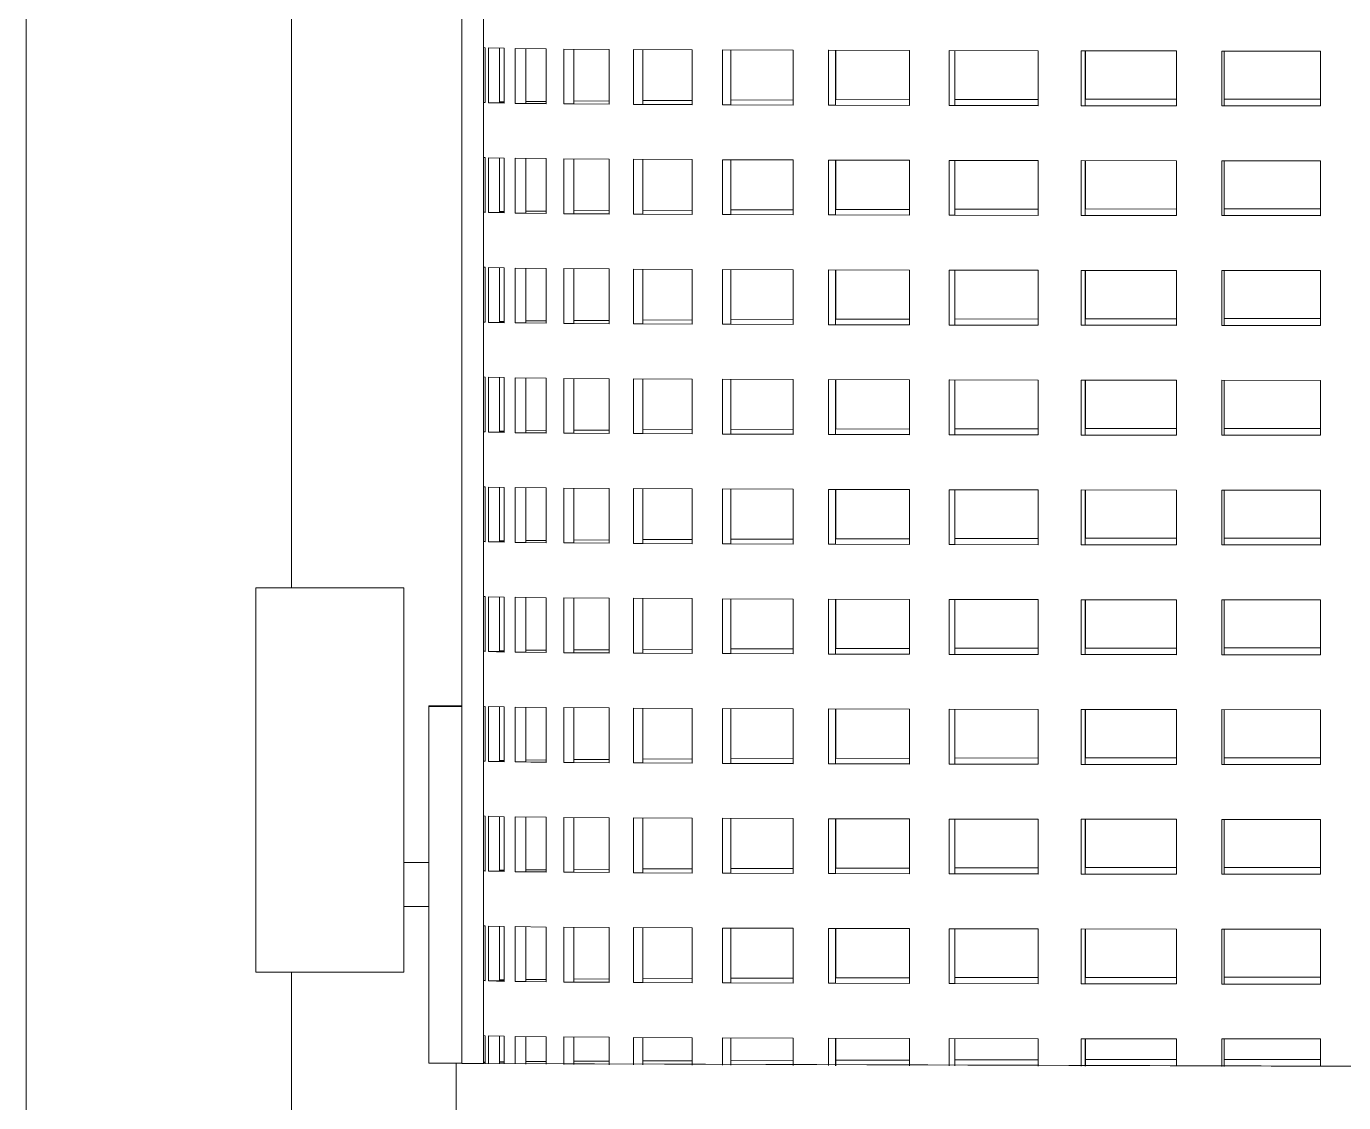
# Model space of a CAD drawing. Header units: millimetres. Extents: x 311 to 4068, y 1050 to 3803.
# Drawn here: x 485.4 to 725.4, y 2963.6 to 3159.7 of the extents above; entities that cross this region are included whole.
import ezdxf

# ---------------------------------------------------------------- set-up
doc = ezdxf.new("R2010")
doc.units = ezdxf.units.MM
doc.layers.add('ZANO_R', color=7, linetype='Continuous', lineweight=0)

msp = doc.modelspace()

# ---------------------------------------------------------------- linework, layer by layer
at = {"layer": 'ZANO_R'}
for p, q in [((564.74, 3310.78), (564.74, 2970.79)), ((568.74, 2970.79), (568.74, 3310.7)), ((533.74, 3297.42), (533.74, 3057.42)), ((485.44, 2949.42), (485.44, 3261.79)), ((568.74, 3155.86), (568.99, 3155.83)), ((568.99, 3155.83), (568.99, 3145.83)), ((569.65, 3145.79), (569.65, 3155.79)), ((572.5, 3155.73), (569.65, 3155.79)), ((571.64, 3145.8), (571.64, 3155.74)), ((571.64, 3155.74), (571.64, 3145.92)), ((572.5, 3155.73), (572.5, 3145.73)), ((574.48, 3145.7), (574.48, 3155.7)), ((580.11, 3155.63), (574.48, 3155.7)), ((576.41, 3145.7), (576.41, 3155.67)), ((576.42, 3155.67), (576.42, 3146.02)), ((580.11, 3155.63), (580.11, 3145.63)), ((583.35, 3145.6), (583.35, 3155.6)), ((583.35, 3155.6), (591.62, 3155.54)), ((585.18, 3145.61), (585.18, 3155.59)), ((585.19, 3155.59), (585.19, 3146.11)), ((591.62, 3155.54), (591.62, 3145.54)), ((596.05, 3145.52), (596.05, 3155.52)), ((596.05, 3155.52), (606.75, 3155.46)), ((597.73, 3145.52), (597.73, 3155.51)), ((597.74, 3155.51), (597.74, 3146.2)), ((606.75, 3155.46), (606.75, 3145.46)), ((612.26, 3145.44), (612.26, 3155.44)), ((612.26, 3155.44), (625.14, 3155.39)), ((613.75, 3145.44), (613.75, 3155.43)), ((613.77, 3155.43), (613.77, 3146.28)), ((625.14, 3155.39), (625.14, 3145.39)), ((631.58, 3145.37), (631.58, 3155.37)), ((631.58, 3155.37), (631.61, 3155.37)), ((646.32, 3155.33), (631.61, 3155.37)), ((632.85, 3145.37), (632.85, 3155.37)), ((632.87, 3155.37), (632.87, 3146.35)), ((646.32, 3155.33), (646.32, 3145.33)), ((653.55, 3145.31), (653.55, 3155.31)), ((669.78, 3155.28), (653.55, 3155.31)), ((654.55, 3145.32), (654.55, 3155.31)), ((654.58, 3155.31), (654.58, 3146.4)), ((669.78, 3155.28), (669.78, 3145.28)), ((677.61, 3145.27), (677.61, 3155.27)), ((677.61, 3155.27), (694.93, 3155.25)), ((678.33, 3145.28), (678.33, 3155.27)), ((678.36, 3155.27), (678.36, 3146.44)), ((694.93, 3155.25), (694.93, 3145.25)), ((703.18, 3145.24), (703.18, 3155.24)), ((721.17, 3155.23), (703.18, 3155.24)), ((703.6, 3145.25), (703.6, 3155.24)), ((703.62, 3155.24), (703.62, 3146.47)), ((721.17, 3155.23), (721.17, 3145.23)), ((568.74, 3145.86), (568.99, 3145.89)), ((568.99, 3145.83), (568.74, 3145.86)), ((568.99, 3145.86), (568.74, 3145.86)), ((568.74, 3145.86), (568.99, 3145.86)), ((569.65, 3145.79), (571.64, 3145.8)), ((572.5, 3145.73), (569.65, 3145.79)), ((571.64, 3145.98), (572.5, 3145.99)), ((571.64, 3145.92), (572.5, 3145.95)), ((572.5, 3145.77), (571.64, 3145.8)), ((576.42, 3146.05), (580.11, 3146.09)), ((576.42, 3146.02), (580.11, 3146.07)), ((585.19, 3146.13), (591.62, 3146.18)), ((585.19, 3146.11), (591.62, 3146.16)), ((597.74, 3146.21), (606.75, 3146.26)), ((597.74, 3146.2), (606.75, 3146.25)), ((625.14, 3146.33), (613.77, 3146.29)), ((613.77, 3146.28), (625.14, 3146.32)), ((632.87, 3146.36), (646.32, 3146.39)), ((632.87, 3146.35), (646.32, 3146.38)), ((654.58, 3146.41), (669.78, 3146.44)), ((654.58, 3146.4), (669.78, 3146.43)), ((678.36, 3146.45), (694.93, 3146.47)), ((678.36, 3146.44), (694.93, 3146.46)), ((703.62, 3146.48), (721.17, 3146.49)), ((703.62, 3146.47), (721.17, 3146.48)), ((580.11, 3145.63), (574.48, 3145.7)), ((574.48, 3145.7), (576.41, 3145.7)), ((580.11, 3145.65), (576.41, 3145.7)), ((583.35, 3145.6), (585.18, 3145.61)), ((591.62, 3145.54), (583.35, 3145.6)), ((591.62, 3145.56), (585.18, 3145.61)), ((606.75, 3145.46), (596.05, 3145.52)), ((596.05, 3145.52), (597.73, 3145.52)), ((597.73, 3145.52), (596.2, 3145.52)), ((606.75, 3145.47), (597.73, 3145.52)), ((625.14, 3145.39), (612.26, 3145.44)), ((612.26, 3145.44), (613.75, 3145.44)), ((625.14, 3145.4), (613.75, 3145.44)), ((646.32, 3145.33), (631.58, 3145.37)), ((631.58, 3145.37), (632.85, 3145.37)), ((646.32, 3145.34), (632.85, 3145.37)), ((653.55, 3145.31), (654.55, 3145.32)), ((669.78, 3145.28), (653.55, 3145.31)), ((669.78, 3145.29), (654.55, 3145.32)), ((677.61, 3145.27), (678.33, 3145.28)), ((694.93, 3145.25), (677.61, 3145.27)), ((694.93, 3145.26), (678.33, 3145.28)), ((703.18, 3145.24), (703.6, 3145.25)), ((721.17, 3145.23), (703.18, 3145.24)), ((721.17, 3145.24), (703.6, 3145.25)), ((568.74, 3135.86), (568.99, 3135.83)), ((568.99, 3135.83), (568.99, 3125.83)), ((569.65, 3125.8), (569.65, 3135.79)), ((572.5, 3135.73), (569.65, 3135.79)), ((571.64, 3125.8), (571.64, 3135.74)), ((571.64, 3135.74), (571.64, 3125.92)), ((572.5, 3135.73), (572.5, 3125.73)), ((574.48, 3125.7), (574.48, 3135.7)), ((580.11, 3135.63), (574.48, 3135.7)), ((576.41, 3125.7), (576.41, 3135.67)), ((576.42, 3135.67), (576.42, 3126.02)), ((580.11, 3135.63), (580.11, 3125.63)), ((583.35, 3125.6), (583.35, 3135.6)), ((583.35, 3135.6), (591.62, 3135.54)), ((585.18, 3125.61), (585.18, 3135.59)), ((585.19, 3135.59), (585.19, 3126.11)), ((591.62, 3135.54), (591.62, 3125.54)), ((596.05, 3125.52), (596.05, 3135.52)), ((596.05, 3135.52), (596.06, 3135.52)), ((606.75, 3135.46), (596.06, 3135.52)), ((597.73, 3125.52), (597.73, 3135.51)), ((597.74, 3135.51), (597.74, 3126.2)), ((606.75, 3135.46), (606.75, 3125.46)), ((612.26, 3125.44), (612.26, 3135.44)), ((612.26, 3135.44), (625.14, 3135.39)), ((613.75, 3125.44), (613.75, 3135.43)), ((613.77, 3135.43), (613.77, 3126.28)), ((625.14, 3135.39), (625.14, 3125.39)), ((631.58, 3125.37), (631.58, 3135.37)), ((631.58, 3135.37), (646.32, 3135.33)), ((632.85, 3125.37), (632.85, 3135.37)), ((632.87, 3135.37), (632.87, 3126.35)), ((646.32, 3135.33), (646.32, 3125.33)), ((653.55, 3125.31), (653.55, 3135.31)), ((669.78, 3135.28), (653.55, 3135.31)), ((654.55, 3125.32), (654.55, 3135.31)), ((654.58, 3135.31), (654.58, 3126.4)), ((669.78, 3135.28), (669.78, 3125.28)), ((677.61, 3125.27), (677.61, 3135.27)), ((677.61, 3135.27), (694.93, 3135.25)), ((678.33, 3125.28), (678.33, 3135.27)), ((678.36, 3135.27), (678.36, 3126.44)), ((694.93, 3135.25), (694.93, 3125.25)), ((703.18, 3125.24), (703.18, 3135.24)), ((721.17, 3135.23), (703.18, 3135.24)), ((703.6, 3125.25), (703.6, 3135.24)), ((703.62, 3135.24), (703.62, 3126.47)), ((721.17, 3135.23), (721.17, 3125.23)), ((568.74, 3125.86), (568.99, 3125.89)), ((568.99, 3125.83), (568.74, 3125.86)), ((568.74, 3125.86), (568.99, 3125.86)), ((568.99, 3125.86), (568.74, 3125.86)), ((572.5, 3125.73), (569.65, 3125.8)), ((569.65, 3125.8), (571.64, 3125.8)), ((571.64, 3125.98), (572.5, 3125.99)), ((571.64, 3125.92), (572.5, 3125.95)), ((572.5, 3125.77), (571.64, 3125.8)), ((580.11, 3125.63), (574.48, 3125.7)), ((574.48, 3125.7), (576.41, 3125.7)), ((580.11, 3125.65), (576.41, 3125.7)), ((576.42, 3126.05), (580.11, 3126.09)), ((576.42, 3126.02), (580.11, 3126.07)), ((583.35, 3125.6), (585.18, 3125.61)), ((591.62, 3125.54), (583.35, 3125.6)), ((591.62, 3125.56), (585.18, 3125.61)), ((585.19, 3126.13), (591.62, 3126.18)), ((585.19, 3126.11), (591.62, 3126.16)), ((606.75, 3125.46), (596.05, 3125.52)), ((596.05, 3125.52), (597.73, 3125.52)), ((606.75, 3125.47), (597.73, 3125.52)), ((597.74, 3126.21), (606.75, 3126.26)), ((597.74, 3126.2), (606.75, 3126.25)), ((625.14, 3125.39), (612.26, 3125.44)), ((612.26, 3125.44), (613.75, 3125.44)), ((625.14, 3125.4), (613.75, 3125.44)), ((625.14, 3126.33), (613.77, 3126.29)), ((613.77, 3126.28), (625.14, 3126.32)), ((646.32, 3125.33), (631.58, 3125.37)), ((631.58, 3125.37), (632.85, 3125.37)), ((646.32, 3125.34), (632.85, 3125.37)), ((632.87, 3126.36), (646.32, 3126.39)), ((632.87, 3126.35), (646.32, 3126.38)), ((653.55, 3125.31), (654.55, 3125.32)), ((669.78, 3125.28), (653.55, 3125.31)), ((669.78, 3125.29), (654.55, 3125.32)), ((654.58, 3126.41), (669.78, 3126.44)), ((654.58, 3126.4), (669.78, 3126.43)), ((677.61, 3125.27), (678.33, 3125.28)), ((694.93, 3125.25), (677.61, 3125.27)), ((694.93, 3125.26), (678.33, 3125.28)), ((678.36, 3126.45), (694.93, 3126.47)), ((678.36, 3126.44), (694.93, 3126.46)), ((703.18, 3125.24), (703.6, 3125.25)), ((721.17, 3125.23), (703.18, 3125.24)), ((721.17, 3125.24), (703.6, 3125.25)), ((703.62, 3126.48), (721.17, 3126.49)), ((703.62, 3126.47), (721.17, 3126.48)), ((568.74, 3115.86), (568.99, 3115.83)), ((568.99, 3115.83), (568.99, 3105.83)), ((569.65, 3105.8), (569.65, 3115.8)), ((569.65, 3115.8), (569.65, 3115.8)), ((572.5, 3115.73), (569.65, 3115.8)), ((571.64, 3105.8), (571.64, 3115.74)), ((571.64, 3115.74), (571.64, 3105.93)), ((572.5, 3115.73), (572.5, 3105.73)), ((574.48, 3105.7), (574.48, 3115.7)), ((574.48, 3115.7), (574.49, 3115.7)), ((580.11, 3115.63), (574.49, 3115.7)), ((576.41, 3105.7), (576.41, 3115.67)), ((576.42, 3115.67), (576.42, 3106.02)), ((580.11, 3115.63), (580.11, 3105.63)), ((583.35, 3105.6), (583.35, 3115.6)), ((583.35, 3115.6), (591.62, 3115.54)), ((585.18, 3105.61), (585.18, 3115.59)), ((585.19, 3115.59), (585.19, 3106.11)), ((591.62, 3115.54), (591.62, 3105.54)), ((596.05, 3105.52), (596.05, 3115.52)), ((606.75, 3115.46), (596.05, 3115.52)), ((597.73, 3105.52), (597.73, 3115.51)), ((597.74, 3115.51), (597.74, 3106.2)), ((606.75, 3115.46), (606.75, 3105.46)), ((612.26, 3105.44), (612.26, 3115.44)), ((612.26, 3115.44), (625.14, 3115.39)), ((613.75, 3105.44), (613.75, 3115.43)), ((613.77, 3115.43), (613.77, 3106.28)), ((625.14, 3115.39), (625.14, 3105.39)), ((631.58, 3105.37), (631.58, 3115.37)), ((631.58, 3115.37), (646.32, 3115.33)), ((632.85, 3105.38), (632.85, 3115.37)), ((632.87, 3115.37), (632.87, 3106.35)), ((646.32, 3115.33), (646.32, 3105.33)), ((653.55, 3105.31), (653.55, 3115.31)), ((653.55, 3115.31), (653.57, 3115.31)), ((669.78, 3115.28), (653.57, 3115.31)), ((654.55, 3105.32), (654.55, 3115.31)), ((654.58, 3115.31), (654.58, 3106.4)), ((669.78, 3115.28), (669.78, 3105.28)), ((677.61, 3105.27), (677.61, 3115.27)), ((677.61, 3115.27), (694.93, 3115.25)), ((678.33, 3105.28), (678.33, 3115.27)), ((678.36, 3115.27), (678.36, 3106.44)), ((694.93, 3115.25), (694.93, 3105.25)), ((703.18, 3105.24), (703.18, 3115.24)), ((721.17, 3115.23), (703.18, 3115.24)), ((703.6, 3105.25), (703.6, 3115.24)), ((703.62, 3115.24), (703.62, 3106.47)), ((721.17, 3115.23), (721.17, 3105.23)), ((568.74, 3105.86), (568.99, 3105.89)), ((568.99, 3105.83), (568.74, 3105.86)), ((568.99, 3105.86), (568.74, 3105.86)), ((568.74, 3105.86), (568.99, 3105.86)), ((572.5, 3105.73), (569.65, 3105.8)), ((569.65, 3105.8), (571.64, 3105.8)), ((571.64, 3105.98), (572.5, 3105.99)), ((571.64, 3105.93), (572.5, 3105.95)), ((572.5, 3105.77), (571.64, 3105.8)), ((580.11, 3105.63), (574.48, 3105.7)), ((574.48, 3105.7), (576.41, 3105.7)), ((580.11, 3105.65), (576.41, 3105.7)), ((576.42, 3106.05), (580.11, 3106.09)), ((576.42, 3106.02), (580.11, 3106.07)), ((583.35, 3105.6), (585.18, 3105.61)), ((591.62, 3105.54), (583.35, 3105.6)), ((591.62, 3105.56), (585.18, 3105.61)), ((585.19, 3106.13), (591.62, 3106.18)), ((585.19, 3106.11), (591.62, 3106.16)), ((606.75, 3105.46), (596.05, 3105.52)), ((596.05, 3105.52), (597.73, 3105.52)), ((606.75, 3105.47), (597.73, 3105.52)), ((597.74, 3106.21), (606.75, 3106.26)), ((597.74, 3106.2), (606.75, 3106.25)), ((625.14, 3105.39), (612.26, 3105.44)), ((612.26, 3105.44), (613.75, 3105.44)), ((625.14, 3105.4), (613.75, 3105.44)), ((625.14, 3106.33), (613.77, 3106.29)), ((613.77, 3106.28), (625.14, 3106.32)), ((631.58, 3105.37), (632.85, 3105.38)), ((646.32, 3105.33), (631.58, 3105.37)), ((646.32, 3105.34), (632.85, 3105.38)), ((632.87, 3106.36), (646.32, 3106.39)), ((632.87, 3106.35), (646.32, 3106.38)), ((653.55, 3105.31), (654.55, 3105.32)), ((669.78, 3105.28), (653.55, 3105.31)), ((669.78, 3105.29), (654.55, 3105.32)), ((654.58, 3106.41), (669.78, 3106.44)), ((654.58, 3106.4), (669.78, 3106.43)), ((677.61, 3105.27), (678.33, 3105.28)), ((694.93, 3105.25), (677.61, 3105.27)), ((694.93, 3105.26), (678.33, 3105.28)), ((678.36, 3106.45), (694.93, 3106.47)), ((678.36, 3106.44), (694.93, 3106.46)), ((703.18, 3105.24), (703.6, 3105.25)), ((721.17, 3105.23), (703.18, 3105.24)), ((721.17, 3105.24), (703.6, 3105.25)), ((703.62, 3106.48), (721.17, 3106.49)), ((703.62, 3106.47), (721.17, 3106.48)), ((568.74, 3095.86), (568.99, 3095.83)), ((568.99, 3095.83), (568.99, 3085.83)), ((569.65, 3085.8), (569.65, 3095.8)), ((572.5, 3095.73), (569.65, 3095.8)), ((571.64, 3085.8), (571.64, 3095.74)), ((571.64, 3095.74), (571.64, 3085.93)), ((572.5, 3095.73), (572.5, 3085.73)), ((574.48, 3085.7), (574.48, 3095.7)), ((574.48, 3095.7), (574.49, 3095.7)), ((580.11, 3095.63), (574.49, 3095.7)), ((576.41, 3085.7), (576.41, 3095.67)), ((576.42, 3095.67), (576.42, 3086.02)), ((580.11, 3095.63), (580.11, 3085.63)), ((583.35, 3085.6), (583.35, 3095.6)), ((583.35, 3095.6), (591.62, 3095.54)), ((585.18, 3085.61), (585.18, 3095.59)), ((585.19, 3095.59), (585.19, 3086.11)), ((591.62, 3095.54), (591.62, 3085.54)), ((596.05, 3085.52), (596.05, 3095.52)), ((606.75, 3095.46), (596.05, 3095.52)), ((597.73, 3085.52), (597.73, 3095.51)), ((597.74, 3095.51), (597.74, 3086.2)), ((606.75, 3095.46), (606.75, 3085.46)), ((612.26, 3085.44), (612.26, 3095.44)), ((612.26, 3095.44), (625.14, 3095.39)), ((613.75, 3085.44), (613.75, 3095.43)), ((613.77, 3095.43), (613.77, 3086.28)), ((625.14, 3095.39), (625.14, 3085.39)), ((631.58, 3085.37), (631.58, 3095.37)), ((631.58, 3095.37), (646.32, 3095.33)), ((632.85, 3085.38), (632.85, 3095.37)), ((632.87, 3095.37), (632.87, 3086.35)), ((646.32, 3095.33), (646.32, 3085.33)), ((653.55, 3085.31), (653.55, 3095.31)), ((653.55, 3095.31), (653.57, 3095.31)), ((669.78, 3095.28), (653.57, 3095.31)), ((654.55, 3085.32), (654.55, 3095.31)), ((654.58, 3095.31), (654.58, 3086.4)), ((669.78, 3095.28), (669.78, 3085.28)), ((677.61, 3085.27), (677.61, 3095.27)), ((677.61, 3095.27), (694.93, 3095.25)), ((678.33, 3085.28), (678.33, 3095.27)), ((678.36, 3095.27), (678.36, 3086.44)), ((694.93, 3095.25), (694.93, 3085.25)), ((703.18, 3085.24), (703.18, 3095.24)), ((721.17, 3095.23), (703.18, 3095.24)), ((703.6, 3085.25), (703.6, 3095.24)), ((703.62, 3095.24), (703.62, 3086.47)), ((721.17, 3095.23), (721.17, 3085.23)), ((568.74, 3085.86), (568.99, 3085.89)), ((568.99, 3085.83), (568.74, 3085.86)), ((568.74, 3085.86), (568.99, 3085.86)), ((568.99, 3085.86), (568.74, 3085.86)), ((572.5, 3085.73), (569.65, 3085.8)), ((569.65, 3085.8), (571.64, 3085.8)), ((571.64, 3085.98), (572.5, 3085.99)), ((571.64, 3085.93), (572.5, 3085.95)), ((572.5, 3085.77), (571.64, 3085.8)), ((576.42, 3086.05), (580.11, 3086.09)), ((576.42, 3086.02), (580.11, 3086.07)), ((585.19, 3086.13), (591.62, 3086.18)), ((585.19, 3086.11), (591.62, 3086.16)), ((597.74, 3086.21), (606.75, 3086.26)), ((597.74, 3086.2), (606.75, 3086.25)), ((625.14, 3086.33), (613.77, 3086.29)), ((613.77, 3086.28), (625.14, 3086.32)), ((632.87, 3086.36), (646.32, 3086.39)), ((632.87, 3086.35), (646.32, 3086.38)), ((654.58, 3086.41), (669.78, 3086.44)), ((654.58, 3086.4), (669.78, 3086.43)), ((678.36, 3086.45), (694.93, 3086.47)), ((678.36, 3086.44), (694.93, 3086.46)), ((703.62, 3086.48), (721.17, 3086.49)), ((703.62, 3086.47), (721.17, 3086.48)), ((580.11, 3085.63), (574.48, 3085.7)), ((574.48, 3085.7), (576.41, 3085.7)), ((580.11, 3085.65), (576.41, 3085.7)), ((583.35, 3085.6), (585.18, 3085.61)), ((591.62, 3085.54), (583.35, 3085.6)), ((591.62, 3085.56), (585.18, 3085.61)), ((606.75, 3085.46), (596.05, 3085.52)), ((596.05, 3085.52), (597.73, 3085.52)), ((606.75, 3085.47), (597.73, 3085.52)), ((625.14, 3085.39), (612.26, 3085.44)), ((612.26, 3085.44), (613.75, 3085.44)), ((625.14, 3085.4), (613.75, 3085.44)), ((631.58, 3085.37), (632.85, 3085.38)), ((646.32, 3085.33), (631.58, 3085.37)), ((646.32, 3085.34), (632.85, 3085.38)), ((653.55, 3085.31), (654.55, 3085.32)), ((669.78, 3085.28), (653.55, 3085.31)), ((669.78, 3085.29), (654.55, 3085.32)), ((677.61, 3085.27), (678.33, 3085.28)), ((694.93, 3085.25), (677.61, 3085.27)), ((694.93, 3085.26), (678.33, 3085.28)), ((703.18, 3085.24), (703.6, 3085.25)), ((721.17, 3085.23), (703.18, 3085.24)), ((721.17, 3085.24), (703.6, 3085.25)), ((568.74, 3075.86), (568.99, 3075.83)), ((568.99, 3075.83), (568.99, 3065.83)), ((569.65, 3065.8), (569.65, 3075.8)), ((569.65, 3075.8), (569.65, 3075.8)), ((572.5, 3075.73), (569.65, 3075.8)), ((571.64, 3065.8), (571.64, 3075.74)), ((571.64, 3075.74), (571.64, 3065.93)), ((572.5, 3075.73), (572.5, 3065.73)), ((574.48, 3065.7), (574.48, 3075.7)), ((580.11, 3075.63), (574.48, 3075.7)), ((576.41, 3065.7), (576.41, 3075.67)), ((576.42, 3075.67), (576.42, 3066.02)), ((580.11, 3075.63), (580.11, 3065.63)), ((583.35, 3065.6), (583.35, 3075.6)), ((583.35, 3075.6), (591.62, 3075.54)), ((585.18, 3065.61), (585.18, 3075.59)), ((585.19, 3075.59), (585.19, 3066.11)), ((591.62, 3075.54), (591.62, 3065.54)), ((596.05, 3065.52), (596.05, 3075.52)), ((606.75, 3075.46), (596.05, 3075.52)), ((597.73, 3065.52), (597.73, 3075.51)), ((597.74, 3075.51), (597.74, 3066.2)), ((606.75, 3075.46), (606.75, 3065.46)), ((612.26, 3065.44), (612.26, 3075.44)), ((612.26, 3075.44), (625.14, 3075.39)), ((613.75, 3065.44), (613.75, 3075.43)), ((613.77, 3075.43), (613.77, 3066.28)), ((625.14, 3075.39), (625.14, 3065.39)), ((631.58, 3065.37), (631.58, 3075.37)), ((631.58, 3075.37), (646.32, 3075.33)), ((632.85, 3065.38), (632.85, 3075.37)), ((632.87, 3075.37), (632.87, 3066.35)), ((646.32, 3075.33), (646.32, 3065.33)), ((653.55, 3065.31), (653.55, 3075.31)), ((653.55, 3075.31), (653.57, 3075.31)), ((669.78, 3075.28), (653.57, 3075.31)), ((654.55, 3065.32), (654.55, 3075.31)), ((654.58, 3075.31), (654.58, 3066.4)), ((669.78, 3075.28), (669.78, 3065.28)), ((677.61, 3065.27), (677.61, 3075.27)), ((677.61, 3075.27), (694.93, 3075.25)), ((678.33, 3065.28), (678.33, 3075.27)), ((678.36, 3075.27), (678.36, 3066.44)), ((694.93, 3075.25), (694.93, 3065.25)), ((703.18, 3065.24), (703.18, 3075.24)), ((721.17, 3075.23), (703.18, 3075.24)), ((703.6, 3065.25), (703.6, 3075.24)), ((703.62, 3075.24), (703.62, 3066.47)), ((721.17, 3075.23), (721.17, 3065.23)), ((568.74, 3065.86), (568.99, 3065.89)), ((568.99, 3065.83), (568.74, 3065.86)), ((568.99, 3065.86), (568.74, 3065.86)), ((568.74, 3065.86), (568.99, 3065.86)), ((572.5, 3065.73), (569.65, 3065.8)), ((569.65, 3065.8), (571.64, 3065.8)), ((571.64, 3065.98), (572.5, 3065.99)), ((571.64, 3065.93), (572.5, 3065.95)), ((572.5, 3065.77), (571.64, 3065.8)), ((580.11, 3065.63), (574.48, 3065.7)), ((574.48, 3065.7), (576.41, 3065.7)), ((580.11, 3065.65), (576.41, 3065.7)), ((576.42, 3066.05), (580.11, 3066.09)), ((576.42, 3066.02), (580.11, 3066.07)), ((583.35, 3065.6), (585.18, 3065.61)), ((591.62, 3065.54), (583.35, 3065.6)), ((591.62, 3065.56), (585.18, 3065.61)), ((585.19, 3066.13), (591.62, 3066.18)), ((585.19, 3066.11), (591.62, 3066.16)), ((606.75, 3065.46), (596.05, 3065.52)), ((596.05, 3065.52), (597.73, 3065.52)), ((606.75, 3065.47), (597.73, 3065.52)), ((597.74, 3066.21), (606.75, 3066.26)), ((597.74, 3066.2), (606.75, 3066.25)), ((625.14, 3065.39), (612.26, 3065.44)), ((612.26, 3065.44), (613.75, 3065.44)), ((625.14, 3065.4), (613.75, 3065.44)), ((625.14, 3066.33), (613.77, 3066.29)), ((613.77, 3066.28), (625.14, 3066.32)), ((631.58, 3065.37), (632.85, 3065.38)), ((646.32, 3065.33), (631.58, 3065.37)), ((646.32, 3065.34), (632.85, 3065.38)), ((632.87, 3066.36), (646.32, 3066.39)), ((632.87, 3066.35), (646.32, 3066.38)), ((653.55, 3065.31), (654.55, 3065.32)), ((669.78, 3065.28), (653.55, 3065.31)), ((669.78, 3065.29), (654.55, 3065.32)), ((654.58, 3066.41), (669.78, 3066.44)), ((654.58, 3066.4), (669.78, 3066.43)), ((677.61, 3065.27), (678.33, 3065.28)), ((694.93, 3065.25), (677.61, 3065.27)), ((694.93, 3065.26), (678.33, 3065.28)), ((678.36, 3066.45), (694.93, 3066.47)), ((678.36, 3066.44), (694.93, 3066.46)), ((703.18, 3065.24), (703.6, 3065.25)), ((721.17, 3065.23), (703.18, 3065.24)), ((721.17, 3065.24), (703.6, 3065.25)), ((703.62, 3066.48), (721.17, 3066.49)), ((703.62, 3066.47), (721.17, 3066.48)), ((548.83, 3057.42), (527.23, 3057.42)), ((527.23, 3057.42), (527.23, 2987.42)), ((548.83, 3057.42), (554.23, 3057.42)), ((554.23, 2987.42), (554.23, 3057.42)), ((568.74, 3055.86), (568.99, 3055.83)), ((568.99, 3055.83), (568.99, 3045.83)), ((569.65, 3045.8), (569.65, 3055.8)), ((572.5, 3055.73), (569.65, 3055.8)), ((571.64, 3045.8), (571.64, 3055.74)), ((571.64, 3055.74), (571.64, 3045.93)), ((572.5, 3055.73), (572.5, 3045.73)), ((574.48, 3045.7), (574.48, 3055.7)), ((580.11, 3055.63), (574.48, 3055.7)), ((576.41, 3045.7), (576.41, 3055.67)), ((576.42, 3055.67), (576.42, 3046.02)), ((580.11, 3055.63), (580.11, 3045.63)), ((583.35, 3045.6), (583.35, 3055.6)), ((583.35, 3055.6), (591.62, 3055.54)), ((585.18, 3045.61), (585.18, 3055.59)), ((585.19, 3055.59), (585.19, 3046.11)), ((591.62, 3055.54), (591.62, 3045.54)), ((596.05, 3045.52), (596.05, 3055.52)), ((596.05, 3055.52), (596.06, 3055.52)), ((606.75, 3055.46), (596.06, 3055.52)), ((597.73, 3045.52), (597.73, 3055.51)), ((597.74, 3055.51), (597.74, 3046.2)), ((606.75, 3055.46), (606.75, 3045.46)), ((612.26, 3045.44), (612.26, 3055.44)), ((612.26, 3055.44), (625.14, 3055.39)), ((613.75, 3045.44), (613.75, 3055.43)), ((613.77, 3055.43), (613.77, 3046.28)), ((625.14, 3055.39), (625.14, 3045.39)), ((631.58, 3045.37), (631.58, 3055.37)), ((631.58, 3055.37), (646.32, 3055.33)), ((632.85, 3045.38), (632.85, 3055.37)), ((632.87, 3055.37), (632.87, 3046.35)), ((646.32, 3055.33), (646.32, 3045.33)), ((653.55, 3045.31), (653.55, 3055.31)), ((669.78, 3055.28), (653.55, 3055.31)), ((654.55, 3045.32), (654.55, 3055.31)), ((654.58, 3055.31), (654.58, 3046.4)), ((669.78, 3055.28), (669.78, 3045.28)), ((677.61, 3045.27), (677.61, 3055.27)), ((677.61, 3055.27), (694.93, 3055.25)), ((678.33, 3045.28), (678.33, 3055.27)), ((678.36, 3055.27), (678.36, 3046.44)), ((694.93, 3055.25), (694.93, 3045.25)), ((703.18, 3045.24), (703.18, 3055.24)), ((721.17, 3055.23), (703.18, 3055.24)), ((703.6, 3045.25), (703.6, 3055.24)), ((703.62, 3055.24), (703.62, 3046.47)), ((721.17, 3055.23), (721.17, 3045.23)), ((568.74, 3045.86), (568.99, 3045.89)), ((568.99, 3045.83), (568.74, 3045.86)), ((568.74, 3045.86), (568.99, 3045.86)), ((568.99, 3045.86), (568.74, 3045.86)), ((572.5, 3045.73), (569.65, 3045.8)), ((569.65, 3045.8), (571.64, 3045.8)), ((571.64, 3045.98), (572.5, 3045.99)), ((571.64, 3045.93), (572.5, 3045.95)), ((572.5, 3045.77), (571.64, 3045.8)), ((580.11, 3045.63), (574.48, 3045.7)), ((574.48, 3045.7), (576.41, 3045.7)), ((580.11, 3045.66), (576.41, 3045.7)), ((576.42, 3046.05), (580.11, 3046.09)), ((576.42, 3046.02), (580.11, 3046.07)), ((583.35, 3045.6), (585.18, 3045.61)), ((591.62, 3045.54), (583.35, 3045.6)), ((591.62, 3045.56), (585.18, 3045.61)), ((585.19, 3046.13), (591.62, 3046.18)), ((585.19, 3046.11), (591.62, 3046.16)), ((606.75, 3045.46), (596.05, 3045.52)), ((596.05, 3045.52), (597.73, 3045.52)), ((606.75, 3045.47), (597.73, 3045.52)), ((597.74, 3046.21), (606.75, 3046.26)), ((597.74, 3046.2), (606.75, 3046.25)), ((625.14, 3045.39), (612.26, 3045.44)), ((612.26, 3045.44), (613.75, 3045.44)), ((625.14, 3045.4), (613.75, 3045.44)), ((625.14, 3046.33), (613.77, 3046.29)), ((613.77, 3046.28), (625.14, 3046.32)), ((631.58, 3045.37), (632.85, 3045.38)), ((646.32, 3045.33), (631.58, 3045.37)), ((632.85, 3045.38), (631.81, 3045.37)), ((646.32, 3045.34), (632.85, 3045.38)), ((632.87, 3046.36), (646.32, 3046.39)), ((632.87, 3046.35), (646.32, 3046.38)), ((653.55, 3045.31), (654.55, 3045.32)), ((669.78, 3045.28), (653.55, 3045.31)), ((669.78, 3045.29), (654.55, 3045.32)), ((654.58, 3046.41), (669.78, 3046.44)), ((654.58, 3046.4), (669.78, 3046.43)), ((677.61, 3045.27), (678.33, 3045.28)), ((694.93, 3045.25), (677.61, 3045.27)), ((694.93, 3045.26), (678.33, 3045.28)), ((678.36, 3046.45), (694.93, 3046.47)), ((678.36, 3046.44), (694.93, 3046.46)), ((703.18, 3045.24), (703.6, 3045.25)), ((721.17, 3045.23), (703.18, 3045.24)), ((721.17, 3045.24), (703.6, 3045.25)), ((703.62, 3046.48), (721.17, 3046.49)), ((703.62, 3046.47), (721.17, 3046.48)), ((564.74, 3035.91), (558.74, 3035.91)), ((558.74, 3035.81), (558.74, 3035.91)), ((558.74, 2970.81), (558.74, 3035.81)), ((558.74, 3035.81), (564.74, 3035.81)), ((568.74, 3035.86), (568.99, 3035.83)), ((568.99, 3035.83), (568.99, 3025.83)), ((569.65, 3025.8), (569.65, 3035.8)), ((572.5, 3035.73), (569.65, 3035.8)), ((571.64, 3025.8), (571.64, 3035.74)), ((571.64, 3035.74), (571.64, 3025.93)), ((572.5, 3035.73), (572.5, 3025.73)), ((574.48, 3025.7), (574.48, 3035.7)), ((574.48, 3035.7), (574.49, 3035.7)), ((580.11, 3035.63), (574.49, 3035.7)), ((576.41, 3025.7), (576.41, 3035.67)), ((576.42, 3035.67), (576.42, 3026.02)), ((580.11, 3035.63), (580.11, 3025.63)), ((583.35, 3025.6), (583.35, 3035.6)), ((583.35, 3035.6), (591.62, 3035.54)), ((585.18, 3025.61), (585.18, 3035.59)), ((585.19, 3035.59), (585.19, 3026.11)), ((591.62, 3035.54), (591.62, 3025.54)), ((596.05, 3025.52), (596.05, 3035.52)), ((606.75, 3035.46), (596.05, 3035.52)), ((597.73, 3025.52), (597.73, 3035.51)), ((597.74, 3035.51), (597.74, 3026.2)), ((606.75, 3035.46), (606.75, 3025.46)), ((612.26, 3025.44), (612.26, 3035.44)), ((612.26, 3035.44), (625.14, 3035.39)), ((613.75, 3025.44), (613.75, 3035.43)), ((613.77, 3035.43), (613.77, 3026.28)), ((625.14, 3035.39), (625.14, 3025.39)), ((631.58, 3025.37), (631.58, 3035.37)), ((631.58, 3035.37), (646.32, 3035.33)), ((632.85, 3025.38), (632.85, 3035.37)), ((632.87, 3035.37), (632.87, 3026.35)), ((646.32, 3035.33), (646.32, 3025.33)), ((653.55, 3025.31), (653.55, 3035.31)), ((669.78, 3035.28), (653.55, 3035.31)), ((654.55, 3025.32), (654.55, 3035.31)), ((654.58, 3035.31), (654.58, 3026.4)), ((669.78, 3035.28), (669.78, 3025.28)), ((677.61, 3025.27), (677.61, 3035.27)), ((677.61, 3035.27), (694.93, 3035.25)), ((678.33, 3025.28), (678.33, 3035.27)), ((678.36, 3035.27), (678.36, 3026.44)), ((694.93, 3035.25), (694.93, 3025.25)), ((703.18, 3025.24), (703.18, 3035.24)), ((721.17, 3035.23), (703.18, 3035.24)), ((703.6, 3025.25), (703.6, 3035.24)), ((703.62, 3035.24), (703.62, 3026.47)), ((721.17, 3035.23), (721.17, 3025.23)), ((568.74, 3025.86), (568.99, 3025.89)), ((568.99, 3025.83), (568.74, 3025.86)), ((568.99, 3025.86), (568.74, 3025.86)), ((568.74, 3025.86), (568.99, 3025.86)), ((571.64, 3025.98), (572.5, 3025.99)), ((571.64, 3025.93), (572.5, 3025.95)), ((576.42, 3026.05), (580.11, 3026.09)), ((576.42, 3026.02), (580.11, 3026.07)), ((585.19, 3026.13), (591.62, 3026.18)), ((585.19, 3026.11), (591.62, 3026.16)), ((597.74, 3026.21), (606.75, 3026.26)), ((597.74, 3026.2), (606.75, 3026.25)), ((625.14, 3026.33), (613.77, 3026.29)), ((613.77, 3026.28), (625.14, 3026.32)), ((632.87, 3026.36), (646.32, 3026.39)), ((632.87, 3026.35), (646.32, 3026.38)), ((654.58, 3026.41), (669.78, 3026.44)), ((654.58, 3026.4), (669.78, 3026.43)), ((678.36, 3026.45), (694.93, 3026.47)), ((678.36, 3026.44), (694.93, 3026.46)), ((703.62, 3026.48), (721.17, 3026.49)), ((703.62, 3026.47), (721.17, 3026.48)), ((572.5, 3025.73), (569.65, 3025.8)), ((569.65, 3025.8), (571.64, 3025.8)), ((572.5, 3025.77), (571.64, 3025.8)), ((580.11, 3025.63), (574.48, 3025.7)), ((574.48, 3025.7), (576.41, 3025.7)), ((580.11, 3025.66), (576.41, 3025.7)), ((583.35, 3025.6), (585.18, 3025.61)), ((591.62, 3025.54), (583.35, 3025.6)), ((591.62, 3025.56), (585.18, 3025.61)), ((606.75, 3025.46), (596.05, 3025.52)), ((596.05, 3025.52), (597.73, 3025.52)), ((597.73, 3025.52), (596.2, 3025.52)), ((606.75, 3025.47), (597.73, 3025.52)), ((625.14, 3025.39), (612.26, 3025.44)), ((612.26, 3025.44), (613.75, 3025.44)), ((625.14, 3025.4), (613.75, 3025.44)), ((631.58, 3025.37), (632.85, 3025.38)), ((646.32, 3025.33), (631.58, 3025.37)), ((646.32, 3025.34), (632.85, 3025.38)), ((653.55, 3025.31), (654.55, 3025.32)), ((669.78, 3025.28), (653.55, 3025.31)), ((669.78, 3025.29), (654.55, 3025.32)), ((677.61, 3025.27), (678.33, 3025.28)), ((694.93, 3025.25), (677.61, 3025.27)), ((694.93, 3025.26), (678.33, 3025.28)), ((703.18, 3025.24), (703.6, 3025.25)), ((721.17, 3025.23), (703.18, 3025.24)), ((721.17, 3025.24), (703.6, 3025.25)), ((568.74, 3015.86), (568.99, 3015.83)), ((568.99, 3015.83), (568.99, 3005.83)), ((569.65, 3005.8), (569.65, 3015.8)), ((569.65, 3015.8), (569.65, 3015.8)), ((572.5, 3015.73), (569.65, 3015.8)), ((571.64, 3005.8), (571.64, 3015.74)), ((571.64, 3015.74), (571.64, 3005.93)), ((572.5, 3015.73), (572.5, 3005.73)), ((574.48, 3005.7), (574.48, 3015.7)), ((580.11, 3015.63), (574.48, 3015.7)), ((576.41, 3005.7), (576.41, 3015.67)), ((576.42, 3015.67), (576.42, 3006.02)), ((580.11, 3015.63), (580.11, 3005.63)), ((583.35, 3005.6), (583.35, 3015.6)), ((583.35, 3015.6), (591.62, 3015.54)), ((585.18, 3005.61), (585.18, 3015.59)), ((585.19, 3015.59), (585.19, 3006.11)), ((591.62, 3015.54), (591.62, 3005.54)), ((596.05, 3005.52), (596.05, 3015.52)), ((606.75, 3015.46), (596.05, 3015.52)), ((597.73, 3005.52), (597.73, 3015.51)), ((597.74, 3015.51), (597.74, 3006.2)), ((606.75, 3015.46), (606.75, 3005.46)), ((612.26, 3005.44), (612.26, 3015.44)), ((612.26, 3015.44), (625.14, 3015.39)), ((613.75, 3005.44), (613.75, 3015.43)), ((613.77, 3015.43), (613.77, 3006.28)), ((625.14, 3015.39), (625.14, 3005.39)), ((631.58, 3005.37), (631.58, 3015.37)), ((631.58, 3015.37), (646.32, 3015.33)), ((632.85, 3005.38), (632.85, 3015.37)), ((632.87, 3015.37), (632.87, 3006.35)), ((646.32, 3015.33), (646.32, 3005.33)), ((653.55, 3005.31), (653.55, 3015.31)), ((653.55, 3015.31), (653.57, 3015.31)), ((669.78, 3015.28), (653.57, 3015.31)), ((654.55, 3005.32), (654.55, 3015.31)), ((654.58, 3015.31), (654.58, 3006.4)), ((669.78, 3015.28), (669.78, 3005.28)), ((677.61, 3005.27), (677.61, 3015.27)), ((677.61, 3015.27), (694.93, 3015.25)), ((678.33, 3005.28), (678.33, 3015.27)), ((678.36, 3015.27), (678.36, 3006.44)), ((694.93, 3015.25), (694.93, 3005.25)), ((703.18, 3005.24), (703.18, 3015.24)), ((721.17, 3015.23), (703.18, 3015.24)), ((703.6, 3005.25), (703.6, 3015.24)), ((703.62, 3015.24), (703.62, 3006.47)), ((721.17, 3015.23), (721.17, 3005.23)), ((554.23, 3007.36), (558.74, 3007.36)), ((568.74, 3005.86), (568.99, 3005.9)), ((568.99, 3005.83), (568.74, 3005.86)), ((568.74, 3005.86), (568.99, 3005.86)), ((568.99, 3005.86), (568.74, 3005.86)), ((572.5, 3005.73), (569.65, 3005.8)), ((569.65, 3005.8), (571.64, 3005.8)), ((571.64, 3005.98), (572.5, 3005.99)), ((571.64, 3005.93), (572.5, 3005.95)), ((572.5, 3005.77), (571.64, 3005.8)), ((580.11, 3005.63), (574.48, 3005.7)), ((574.48, 3005.7), (576.41, 3005.7)), ((580.11, 3005.66), (576.41, 3005.7)), ((576.42, 3006.05), (580.11, 3006.09)), ((576.42, 3006.02), (580.11, 3006.07)), ((583.35, 3005.6), (585.18, 3005.61)), ((591.62, 3005.54), (583.35, 3005.6)), ((591.62, 3005.56), (585.18, 3005.61)), ((585.19, 3006.13), (591.62, 3006.18)), ((585.19, 3006.11), (591.62, 3006.16)), ((606.75, 3005.46), (596.05, 3005.52)), ((596.05, 3005.52), (597.73, 3005.52)), ((606.75, 3005.47), (597.73, 3005.52)), ((597.74, 3006.21), (606.75, 3006.26)), ((597.74, 3006.2), (606.75, 3006.25)), ((625.14, 3005.39), (612.26, 3005.44)), ((612.26, 3005.44), (613.75, 3005.44)), ((625.14, 3005.4), (613.75, 3005.44)), ((625.14, 3006.33), (613.77, 3006.29)), ((613.77, 3006.28), (625.14, 3006.32)), ((631.58, 3005.37), (632.85, 3005.38)), ((646.32, 3005.33), (631.58, 3005.37)), ((646.32, 3005.34), (632.85, 3005.38)), ((632.87, 3006.36), (646.32, 3006.39)), ((632.87, 3006.35), (646.32, 3006.38)), ((653.55, 3005.31), (654.55, 3005.32)), ((669.78, 3005.28), (653.55, 3005.31)), ((669.78, 3005.29), (654.55, 3005.32)), ((654.58, 3006.41), (669.78, 3006.44)), ((654.58, 3006.4), (669.78, 3006.43)), ((677.61, 3005.27), (678.33, 3005.28)), ((694.93, 3005.25), (677.61, 3005.27)), ((694.93, 3005.26), (678.33, 3005.28)), ((678.36, 3006.45), (694.93, 3006.47)), ((678.36, 3006.44), (694.93, 3006.46)), ((703.18, 3005.24), (703.6, 3005.25)), ((721.17, 3005.23), (703.18, 3005.24)), ((721.17, 3005.24), (703.6, 3005.25)), ((703.62, 3006.48), (721.17, 3006.49)), ((703.62, 3006.47), (721.17, 3006.48)), ((558.74, 2999.36), (554.23, 2999.36)), ((568.74, 2995.86), (568.99, 2995.83)), ((568.99, 2995.83), (568.99, 2985.83)), ((569.65, 2985.8), (569.65, 2995.8)), ((572.5, 2995.73), (569.65, 2995.8)), ((571.64, 2985.8), (571.64, 2995.74)), ((571.64, 2995.74), (571.64, 2985.93)), ((572.5, 2995.73), (572.5, 2985.73)), ((574.48, 2985.7), (574.48, 2995.7)), ((574.48, 2995.7), (574.49, 2995.7)), ((580.11, 2995.63), (574.49, 2995.7)), ((576.41, 2985.7), (576.41, 2995.67)), ((576.42, 2995.67), (576.42, 2986.02)), ((580.11, 2995.63), (580.11, 2985.63)), ((583.35, 2985.6), (583.35, 2995.6)), ((583.35, 2995.6), (591.62, 2995.54)), ((585.18, 2985.61), (585.18, 2995.59)), ((585.19, 2995.59), (585.19, 2986.11)), ((591.62, 2995.54), (591.62, 2985.54)), ((596.05, 2985.52), (596.05, 2995.52)), ((596.05, 2995.52), (596.06, 2995.52)), ((606.75, 2995.46), (596.06, 2995.52)), ((597.73, 2985.52), (597.73, 2995.51)), ((597.74, 2995.51), (597.74, 2986.2)), ((606.75, 2995.46), (606.75, 2985.46)), ((612.26, 2985.44), (612.26, 2995.44)), ((612.26, 2995.44), (625.14, 2995.39)), ((613.75, 2985.44), (613.75, 2995.43)), ((613.77, 2995.43), (613.77, 2986.28)), ((625.14, 2995.39), (625.14, 2985.39)), ((631.58, 2985.37), (631.58, 2995.37)), ((631.58, 2995.37), (646.32, 2995.33)), ((632.85, 2985.38), (632.85, 2995.37)), ((632.87, 2995.37), (632.87, 2986.35)), ((646.32, 2995.33), (646.32, 2985.33)), ((653.55, 2985.31), (653.55, 2995.31)), ((653.55, 2995.31), (653.57, 2995.31)), ((669.78, 2995.28), (653.57, 2995.31)), ((654.55, 2985.32), (654.55, 2995.31)), ((654.58, 2995.31), (654.58, 2986.4)), ((669.78, 2995.28), (669.78, 2985.28)), ((677.61, 2985.27), (677.61, 2995.27)), ((677.61, 2995.27), (694.93, 2995.25)), ((678.33, 2985.28), (678.33, 2995.27)), ((678.36, 2995.27), (678.36, 2986.44)), ((694.93, 2995.25), (694.93, 2985.25)), ((703.18, 2985.24), (703.18, 2995.24)), ((721.17, 2995.23), (703.18, 2995.24)), ((703.6, 2985.25), (703.6, 2995.24)), ((703.62, 2995.24), (703.62, 2986.47)), ((721.17, 2995.23), (721.17, 2985.23)), ((527.23, 2987.42), (548.83, 2987.42)), ((533.74, 2987.42), (533.74, 2779.42)), ((548.83, 2987.42), (554.23, 2987.42)), ((568.74, 2985.86), (568.99, 2985.9)), ((568.99, 2985.83), (568.74, 2985.86)), ((568.99, 2985.86), (568.74, 2985.86)), ((568.74, 2985.86), (568.99, 2985.86)), ((572.5, 2985.73), (569.65, 2985.8)), ((569.65, 2985.8), (571.64, 2985.8)), ((571.64, 2985.98), (572.5, 2985.99)), ((571.64, 2985.93), (572.5, 2985.95)), ((572.5, 2985.77), (571.64, 2985.8)), ((580.11, 2985.63), (574.48, 2985.7)), ((574.48, 2985.7), (576.41, 2985.7)), ((580.11, 2985.66), (576.41, 2985.7)), ((576.42, 2986.05), (580.11, 2986.09)), ((576.42, 2986.02), (580.11, 2986.07)), ((583.35, 2985.6), (585.18, 2985.61)), ((591.62, 2985.54), (583.35, 2985.6)), ((591.62, 2985.56), (585.18, 2985.61)), ((585.19, 2986.13), (591.62, 2986.18)), ((585.19, 2986.11), (591.62, 2986.16)), ((606.75, 2985.46), (596.05, 2985.52)), ((596.05, 2985.52), (597.73, 2985.52)), ((606.75, 2985.47), (597.73, 2985.52)), ((597.74, 2986.21), (606.75, 2986.26)), ((597.74, 2986.2), (606.75, 2986.25)), ((625.14, 2985.39), (612.26, 2985.44)), ((612.26, 2985.44), (613.75, 2985.44)), ((625.14, 2985.4), (613.75, 2985.44)), ((625.14, 2986.33), (613.77, 2986.29)), ((613.77, 2986.28), (625.14, 2986.32)), ((631.58, 2985.37), (632.85, 2985.38)), ((646.32, 2985.33), (631.58, 2985.37)), ((646.32, 2985.34), (632.85, 2985.38)), ((632.87, 2986.36), (646.32, 2986.39)), ((632.87, 2986.35), (646.32, 2986.38)), ((653.55, 2985.31), (654.55, 2985.32)), ((669.78, 2985.28), (653.55, 2985.31)), ((669.78, 2985.29), (654.55, 2985.32)), ((654.58, 2986.41), (669.78, 2986.44)), ((654.58, 2986.4), (669.78, 2986.43)), ((677.61, 2985.27), (678.33, 2985.28)), ((694.93, 2985.25), (677.61, 2985.27)), ((694.93, 2985.26), (678.33, 2985.28)), ((678.36, 2986.45), (694.93, 2986.47)), ((678.36, 2986.44), (694.93, 2986.46)), ((703.18, 2985.24), (703.6, 2985.25)), ((721.17, 2985.23), (703.18, 2985.24)), ((721.17, 2985.24), (703.6, 2985.25)), ((703.62, 2986.48), (721.17, 2986.49)), ((703.62, 2986.47), (721.17, 2986.48)), ((568.74, 2975.86), (568.99, 2975.83)), ((568.99, 2975.83), (568.99, 2970.78)), ((569.65, 2970.77), (569.65, 2975.8)), ((569.65, 2975.8), (569.65, 2975.8)), ((572.5, 2975.73), (569.65, 2975.8)), ((571.64, 2970.73), (571.64, 2975.75)), ((571.64, 2975.75), (571.64, 2970.73)), ((572.5, 2975.73), (572.5, 2970.71)), ((574.48, 2970.68), (574.48, 2975.7)), ((580.11, 2975.63), (574.48, 2975.7)), ((576.41, 2970.66), (576.41, 2975.67)), ((576.42, 2975.67), (576.42, 2970.66)), ((580.11, 2975.63), (580.11, 2970.62)), ((583.35, 2970.6), (583.35, 2975.6)), ((583.35, 2975.6), (591.62, 2975.54)), ((585.18, 2970.58), (585.18, 2975.59)), ((585.19, 2975.59), (585.19, 2970.58)), ((591.62, 2975.54), (591.62, 2970.54)), ((596.05, 2970.51), (596.05, 2975.52)), ((596.05, 2975.52), (596.06, 2975.52)), ((606.75, 2975.46), (596.06, 2975.52)), ((597.73, 2970.5), (597.73, 2975.51)), ((597.74, 2975.51), (597.74, 2970.5)), ((606.75, 2975.46), (606.75, 2970.46)), ((612.26, 2970.43), (612.26, 2975.44)), ((612.26, 2975.44), (625.14, 2975.39)), ((613.75, 2970.43), (613.75, 2975.43)), ((613.77, 2975.43), (613.77, 2970.43)), ((625.14, 2975.39), (625.14, 2970.39)), ((631.58, 2970.37), (631.58, 2975.37)), ((631.58, 2975.37), (646.32, 2975.33)), ((632.85, 2970.36), (632.85, 2975.37)), ((632.87, 2975.37), (632.87, 2970.36)), ((646.32, 2975.33), (646.32, 2970.33)), ((653.55, 2970.31), (653.55, 2975.31)), ((669.78, 2975.28), (653.55, 2975.31)), ((654.55, 2970.31), (654.55, 2975.31)), ((654.58, 2975.31), (654.58, 2970.31)), ((669.78, 2975.28), (669.78, 2970.28)), ((677.61, 2970.27), (677.61, 2975.27)), ((677.61, 2975.27), (694.93, 2975.25)), ((678.33, 2970.27), (678.33, 2975.27)), ((678.36, 2975.27), (678.36, 2970.27)), ((694.93, 2975.25), (694.93, 2970.25)), ((703.18, 2970.24), (703.18, 2975.24)), ((721.17, 2975.23), (703.18, 2975.24)), ((703.6, 2970.24), (703.6, 2975.24)), ((703.62, 2975.24), (703.62, 2970.24)), ((721.17, 2975.23), (721.17, 2970.23)), ((558.74, 2970.81), (564.74, 2970.81)), ((563.74, 2970.81), (563.74, 2940.86)), ((564.74, 2970.79), (564.19, 2970.81)), ((564.74, 2970.79), (568.74, 2970.79)), ((738.96, 2970.21), (564.89, 2970.79)), ((568.74, 2971.02), (568.99, 2971.02)), ((568.74, 2970.93), (568.99, 2970.94)), ((738.96, 2970.23), (568.74, 2970.79)), ((571.64, 2971.05), (572.5, 2971.06)), ((571.64, 2971), (572.5, 2971.01)), ((576.42, 2971.1), (580.11, 2971.14)), ((576.42, 2971.06), (580.11, 2971.1)), ((585.19, 2971.17), (591.62, 2971.21)), ((585.19, 2971.14), (591.62, 2971.19)), ((597.74, 2971.25), (606.75, 2971.29)), ((597.74, 2971.22), (606.75, 2971.27)), ((613.77, 2971.32), (625.14, 2971.36)), ((613.77, 2971.3), (625.14, 2971.34)), ((632.87, 2971.38), (646.32, 2971.41)), ((632.87, 2971.36), (646.32, 2971.4)), ((654.58, 2971.43), (669.78, 2971.46)), ((654.58, 2971.42), (669.78, 2971.44)), ((678.36, 2971.47), (694.93, 2971.49)), ((678.36, 2971.46), (694.93, 2971.48)), ((703.62, 2971.5), (721.17, 2971.51)), ((703.62, 2971.48), (721.17, 2971.49))]:
    msp.add_line(p, q, dxfattribs=at)

doc.saveas('drawing.dxf')
